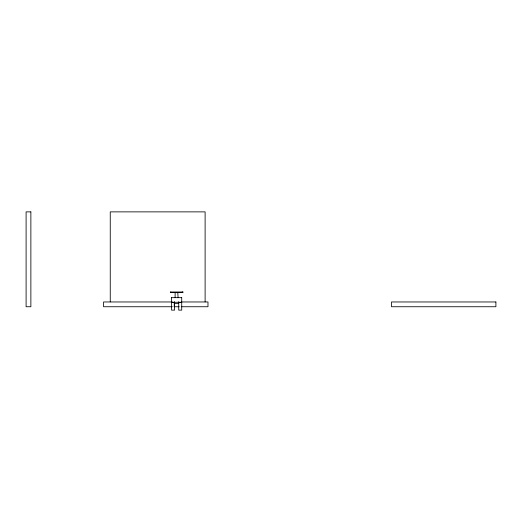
<?xml version="1.0" encoding="UTF-8"?>
<svg xmlns="http://www.w3.org/2000/svg" width="522" height="522" viewBox="0 0 522 522"><rect width="100%" height="100%" fill="white"/><g stroke="black" fill="none" stroke-linecap="round" stroke-linejoin="round"><path stroke-width="0.78" d="M175.118 297.566L175.118 292.672L176.501 292.607M178.093 297.566L177.8 292.718M171.581 297.664L181.721 297.664M172.364 301.964L103.571 301.964L103.571 306.74L172.364 306.74M181.271 301.964L207.978 301.964L207.978 306.74L181.271 306.74M171.581 302.29L181.721 302.29M171.581 302.46L174.563 302.46M178.739 302.46L181.721 302.46M174.263 303.55L178.739 303.55M173.983 306.74L179.17 306.74M176.71 292.607L178.093 292.672M205.113 301.873L205.113 211.873L110.253 211.873L110.253 301.873M182.615 292L182.615 292.594M181.721 297.592L181.721 310.127L178.739 310.127L178.739 301.664M174.563 301.664L174.563 310.127L171.581 310.127L171.581 297.592M174.263 302.225L174.263 306.303M170.687 292L170.687 292.594M30.87 211.873L26.1 211.873L26.1 306.74L30.87 306.74L30.87 211.873M182.909 292L170.4 292L170.387 292.594L182.909 292.594L182.915 292M495.9 301.964L391.493 301.964L391.493 306.74L495.9 306.74L495.9 301.964"/></g></svg>
